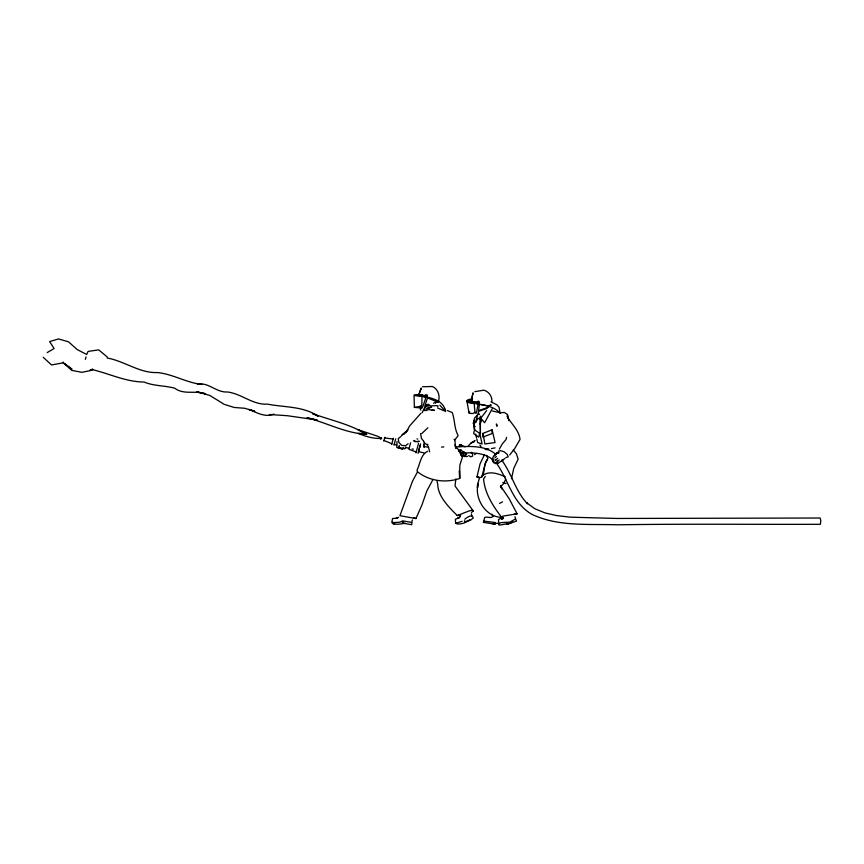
<?xml version="1.0" encoding="UTF-8"?>
<svg xmlns="http://www.w3.org/2000/svg" width="864" height="864" viewBox="0 0 864 864"><rect width="100%" height="100%" fill="white"/><g stroke="black" fill="none" stroke-linecap="round" stroke-linejoin="round"><path stroke-width="1.3" d="M397.019 441.45L396.803 447.574L398.671 447.779M463.288 453.114L461.538 450.058L460.674 450.004L460.307 451.559L462.013 455.209L464.648 456.527L467.575 456.365M497.891 461.02L495.526 463.687L494.554 462.11M420.034 446.753L420.077 445.511L418.522 451.667L424.04 452.909M492.145 408.823L484.628 422.734L480.805 418.252L486.616 410.562M472.09 397.829L471.571 399.622L473.04 392.839L471.798 398.617L472.014 397.904M480.805 418.252L481.475 420.444L480.2 424.008L480.416 433.577L480.362 420.444L479.207 418.792L477.997 418.252L475.405 422.744L477.824 414.158M480.362 420.444L480.2 424.008M427.151 395.172L426.697 396.382L421.999 395.971L422.064 395.248L426.784 395.636L426.708 396.425L425.488 395.928L425.574 395.021M421.999 395.971L422.086 395.118L416.394 394.848A10.573 0.756 5.5 0 0 414.644 395.388M487.307 459.508C482.144 464.551 486.713 480.859 476.95 477.025L480.071 463.849L484.402 454.745M455.814 478.969L455.047 486.022L473.299 511.002L471.506 512.449M479.401 404.341L478.58 410.648L486.724 407.819L488.732 406.253M398.693 447.196L399.2 446.191L398.477 448.06L399.006 446.267M437.778 406.847L437.929 405.81L435.953 405.659L426.784 406.069L423.911 408.964L422.248 412.668M412.43 519.966L411.599 522.396L402.71 520.862L399.827 522.18L393.736 522.612M474.055 420.347L474.314 429.538M511.499 478.688L513.734 468.428L518.162 459.097L516.391 453.805L513.248 449.863M438.307 402.192C440.24 396.263 438.458 389.254 432.421 386.51L422.496 386.748M479.65 477.274L477.371 485.276L477.479 487.814L478.116 483.84C474.131 498.582 485.86 517.342 502.114 517.385M479.639 433.447L478.742 437.119L473.612 433.523L474.541 429.862L479.768 433.382L482.09 443.966L477.652 442.541L476.788 438.934M497.707 458.352L495.374 460.296M458.784 451.246L459.151 449.993L460.145 449.809L460.793 450.846M481.842 476.993L485.147 464.087L487.933 458.341M501.185 485.698L501.811 488.948L500.515 485.849L509.166 498.733L517.126 513.81L502.913 516.143L501.401 517.007C492.804 505.818 484.823 493.29 483.559 478.904L485.309 476.453M495.947 462.445C508.475 479.477 512.417 503.863 532.462 514.609C558.857 526.856 588.892 523.843 617.177 524.804C684.904 523.768 752.63 524.534 820.357 524.297L820.8 520.495L820.12 518.022L616.712 518.454L570.186 517.169L556.826 515.603L544.946 512.903L534.773 508.691L526.576 502.708L527.515 503.766C515.387 491.422 511.942 473.656 501.638 460.112M380.754 439.387L381.218 437.638M85.385 359.338L86.022 356.951M383.789 441.104L384.815 437.303M391.64 444.571L393.347 438.232M393.995 445.208L395.69 438.858M410.605 442.746L408.856 449.291L416.232 451.98M416.005 452.812L418.565 443.275M418.025 453.352L420.584 443.815M455.717 448.481L454.777 439.679L454.054 439.258M420.779 389.21L418.932 394.567L419.504 392.839M460.328 450.544L460.285 451.051M420.552 389.761L419.602 392.569M420.606 389.653L421.178 388.012L420.617 389.696L420.844 389.059M399.017 446.764L399.33 445.921M425.39 395.55L426.838 394.891M460.004 516.672L460.588 515.246M496.314 454.334L496.822 453.157L495.806 453.632L498.474 452.747M417.301 472.262L412.43 481.378L399.935 515.7L415.919 518.562L421.902 505.116L426.827 490.946L432.994 479.466M505.764 479.034L503.809 483.473L500.461 486.778M466.97 401.328L469.076 413.24L472.846 413.564L474.952 412.236L474.044 402.181L470.599 401.771L469.228 400.572L471.69 399.298M478.678 402.278L474.044 402.181M479.11 402.246L478.159 401.371L477.284 402.278L478.224 403.164L478.753 402.106M479.477 418.306L480.589 416.092M499.37 449.15L502.211 443.999L506.002 439.582L506.563 437.4M496.411 456.44L494.932 457.78M493.862 458.957L493.063 461.668L493.538 462.737L494.554 462.834M406.145 447.26L404.698 448.859L402.743 448.06M495.526 460.318L496.368 459.518M454.637 440.208L458.147 435.618C454.14 428.447 454.972 419.947 452.239 412.538L447.314 410.53M475.103 440.467L471.031 443.038L468.126 446.072M509.717 454.972L514.652 448.654L520.031 439.463C519.113 430.25 511.326 423.986 507.028 416.254M435.488 403.25L436.644 401.609L437.465 402.354M427.885 427.756L421.805 433.534M469.692 519.566C467.003 522.914 458.244 525.355 455.609 523.238L456.062 522.85M464.627 455.425L465.296 454.691M478.418 413.986L474.638 417.928L473.375 422.96L474.822 426.751L473.375 422.96L474.79 429.98M478.678 403.034L478.732 401.242L477.5 401.587L477.878 402.808M471.884 516.175L471.366 513.788M421.027 413.132L409.784 425.779L405.864 432.626L407.927 429.732L401.555 435.445M498.161 463.212L504.965 458.428M488.873 406.544L486.702 408.51L478.494 411.426L478.386 414.234L479.304 414.547L479.196 413.964M428.684 407.635L427.864 408.316L431.633 407.084L426.611 408.542M401.09 436.374L398.25 438.631L398.812 442.314L401.598 445.37L405.421 445.727L408.164 443.74M464.789 519.21C466.744 517.622 472.414 513.378 473.245 517.968L470.329 520.322L464.767 521.64L464.4 520.679M468.806 412.571L469.681 411.88M497.21 461.43L499.165 460.004M474.563 454.669L476.237 453.438M498.539 523.854L500.936 522.644L509.08 522.158M460.145 516.607L457.78 518.13L459.389 517.676L455.404 519.221L455.544 522.45L456.71 523.001L462.121 521.316M481.982 476.107C488.592 470.135 498.269 473.645 505.375 476.809M92.761 369.252L90.958 370.451L81.907 372.319L71.647 370.354L64.033 363.269L71.96 369.187L63.472 363.118L63.083 362.059M502.546 501.833L499.554 503.41M472.1 400.226L471.82 400.864L473.31 402.127M501.865 460.858L503.302 459.929M501.876 518.756L503.453 517.817M47.185 352.577L54.119 348.548L49.615 341.582L58.493 338.936L68.515 341.798L77.209 349.585L86.692 354.467L88.085 351.421L98.701 349.866L107.125 356.886L107.298 358.031C124.556 361.13 139.59 373.248 157.324 372.557C172.822 374.004 186.451 382.806 201.82 384.394L197.381 384.048C208.861 382.104 216.346 392.807 227.61 391.986C241.769 393.844 253.001 405.14 267.484 404.125C284.494 407.473 303.113 406.08 318.179 416.178L312.476 413.586C330.588 420.152 350.039 424.235 366.649 434.311C345.676 433.274 327.002 422.906 306.979 417.733L317.153 419.98L287.356 415.714L269.417 414.493M510.052 522.018L515.592 518.929L514.998 516.704M493.096 516.434C490.277 519.005 487.609 516.056 484.52 517.558L483.862 521.186M421.578 406.534L419.159 407.797L414.364 407.376L414.05 395.82A10.573 0.756 5.5 0 1 416.318 395.572L422.788 395.982L422.086 395.118M427.626 451.267C420.606 454.766 420.12 463.882 417.042 470.178L417.323 471.582C428.782 481.064 445.738 483.268 459.637 478.462L459.821 465.286L462.348 457.25L457.931 449.01L455.468 446.947L454.95 444.755M273.866 414.083C265.594 417.776 256.619 412.636 248.94 409.439L254.794 411.264L244.804 408.272L234.241 407.473L224.284 404.384L209.855 395.464L196.657 391.802L205.556 393.8C195.307 390.139 183.956 395.204 174.701 388.206C164.56 385.452 153.814 386.122 144.007 382.028C126.295 381.92 110.236 374.047 93.344 369.868L90.029 370.224L92.459 369.176M433.534 403.272L436.666 401.414L437.972 402.095L427.507 397.958L425.164 404.914L428.63 404.309M404.557 433.75L402.322 434.743L405.767 432.529M468.936 400.14L467.521 401.047L468.029 402.181L472.23 403.153M398.552 517.255L396.198 518.249L396.997 518.108M501.444 518.951L503.431 518.389L501.811 518.778M463.698 451.645L462.802 451.98L462.91 453.816L464.616 455.944L466.344 456.516L464.778 456.008M405.27 523.195C401.512 523.8 393.811 525.571 391.813 522.482M466.074 454.226L466.679 454L465.62 454.27L466.398 454.259L464.152 452.034M505.904 457.564L508.237 456.84L507.19 454.388L504.155 451.807L500.548 450.652L498.269 451.235L498.938 452.963M416.405 395.312L422.064 395.248M414.364 407.376L419.342 406.577L421.805 405.108L422.021 395.842M498.636 452.639C495.169 453.179 492.48 456.71 492.242 460.177L492.836 461.138L493.819 461.052M436.979 481.248L437.702 483.937C437.908 496.454 448.643 506.92 457.24 515.57L459.313 514.955M401.112 448.297L398.455 448.168M514.004 514.285L517.126 513.81M511.877 521.813C515.009 521.078 507.438 524.977 506.488 523.919L507.87 523.649L500.18 525.064L498.712 524.772L498.474 523.53M476.712 402.311L468.58 401.857A10.573 2.074 -2.1 0 1 469.714 399.287L472.489 398.812M467.845 400.637A10.573 2.074 -2.1 0 0 468.601 402.57L473.915 403.261L474.746 402.343M476.95 477.025L478.472 476.701M498.625 523.206L492.134 523.746L483.278 522.342L483.926 521.111L495.504 522.569M491.443 448.61L495.104 447.876M403.499 448.416L401.9 448.945L400.712 448.135M62.77 362.912L51.527 364.943L43.2 357.275M429.581 404.946L424.926 405.778L424.354 410.184M457.24 515.57L468.947 510.97L472.046 510.257L473.299 511.002M470.664 399.848L472.522 399.524M475.362 412.43L474.541 412.549L476.053 413.294L476.561 412.441L478.127 404.006L474.649 402.851M397.634 518.076L392.558 518.551L391.954 521.575L392.936 522.158M441.515 447.098L443.848 446.893M474.822 391.64L483.894 390.182C488.927 391.63 492.07 396.155 491.962 401.36M456.149 446.926C469.411 446.31 484.607 445.068 495.504 454.043M464.022 452.92C473.893 452.639 485.017 453.038 492.869 459.756M426.643 410.454L424.03 410.508L428.587 409.644L434.495 410.27L431.881 410.335M474.066 402.905L478.786 402.818M502.492 518.476L500.375 518.476L498.496 519.566L498.722 523.433M484.715 448.902L488.711 448.902M485.719 449.572L488.117 449.572M393.217 523.811L394.535 523.843M417.712 441.202L419.526 441.256M436.266 402.311L437.292 402.386M415.638 395.464C426.449 396.835 443.599 398.282 445.522 411.566L439.862 405.184M403.412 522.169L402.365 522.04L402.592 523.13L411.728 524.686L411.923 522.623M384.642 437.94L393.131 439.042M473.396 403.315C482.76 404.654 493.43 405.756 500.126 413.176L499.014 407.138L496.724 404.676L490.957 401.857M359.284 433.264L366.649 434.311L358.83 430.196M497.243 463.482L496.379 462.467M515.495 519.113L516.564 521.089L507.848 523.994L507.546 523.001M425.326 446.699L428.09 447.174M492.372 410.994L500.418 412.852L504.274 412.409L507.449 414.515L508.81 420.757M413.834 517.914L416.016 518.422M420.973 395.863L425.963 397.408L422.669 406.987L421.902 408.11L420.088 408.002L420.725 408.413M416.999 438.869L417.809 439.085M413.392 440.845L417.83 441.914M412.171 448.88L413.348 449.194M394.211 444.398L396.684 445.057M405.378 447.39L409.093 448.384M501.401 517.007L502.805 517.385M357.718 429.602L377.514 436.18L381.769 438.394C373.561 438.934 365.461 436.417 357.944 433.328M465.102 446.85L460.177 444.604L459.248 445.9L459.875 446.699M490.622 404.849L491.314 405.086L487.339 405.832L479.542 404.417M502.859 482.501L506.056 483.613M443.858 410.713L437.692 408.035M383.962 440.467L391.856 443.772M460.879 455.177L462.953 455.944M468.698 455.566L470.718 456.808L472.554 456.16L472.5 453.827L471.204 452.228M424.634 443.081L427.464 445.176M423.544 441.007L421.448 438.469L420.595 433.598M427.378 444.204L428.004 445.003M420.228 409.212L420.898 410.119M491.692 514.274L493.009 516.164M479.909 444.928L481.118 446.936M497.264 425.596L496.314 423.943L496.908 426.427M461.171 452.509L461.603 453.319M444.496 408.532L445.219 410.314M486.691 455.35L487.48 457.931M428.393 446.634L429.656 451.872M475.632 434.128L476.496 437.735M482.976 433.382L484.877 443.966L495.083 442.541L492.113 429.797L482.846 433.447L482.89 437.119L492.102 433.523L491.972 429.862M423.533 444.658L424.03 447.336M423.868 441.385L424.278 447.001M507.449 414.515L507.73 417.733M473.882 402.548L473.915 403.261M415.346 441.752A1.123 1.08 15 0 1 414.536 440.413M495.018 454.55L494.629 455.684L495.018 454.55M403.326 447.973L402.494 448.988L403.326 447.973M484.618 517.493L484.618 517.493M460.123 444.56L459.41 445.036L461.128 444.895L460.123 444.56M472.997 442.022L471.031 443.038L474.595 441.407L472.997 442.022M497.696 463.482L496.865 463.428L497.696 463.482M495.493 523.778L492.761 523.703L495.493 523.778M401.134 448.772L400.475 447.671L401.134 448.772M459.637 478.462L459.432 470.653L459.637 478.462"/></g></svg>
